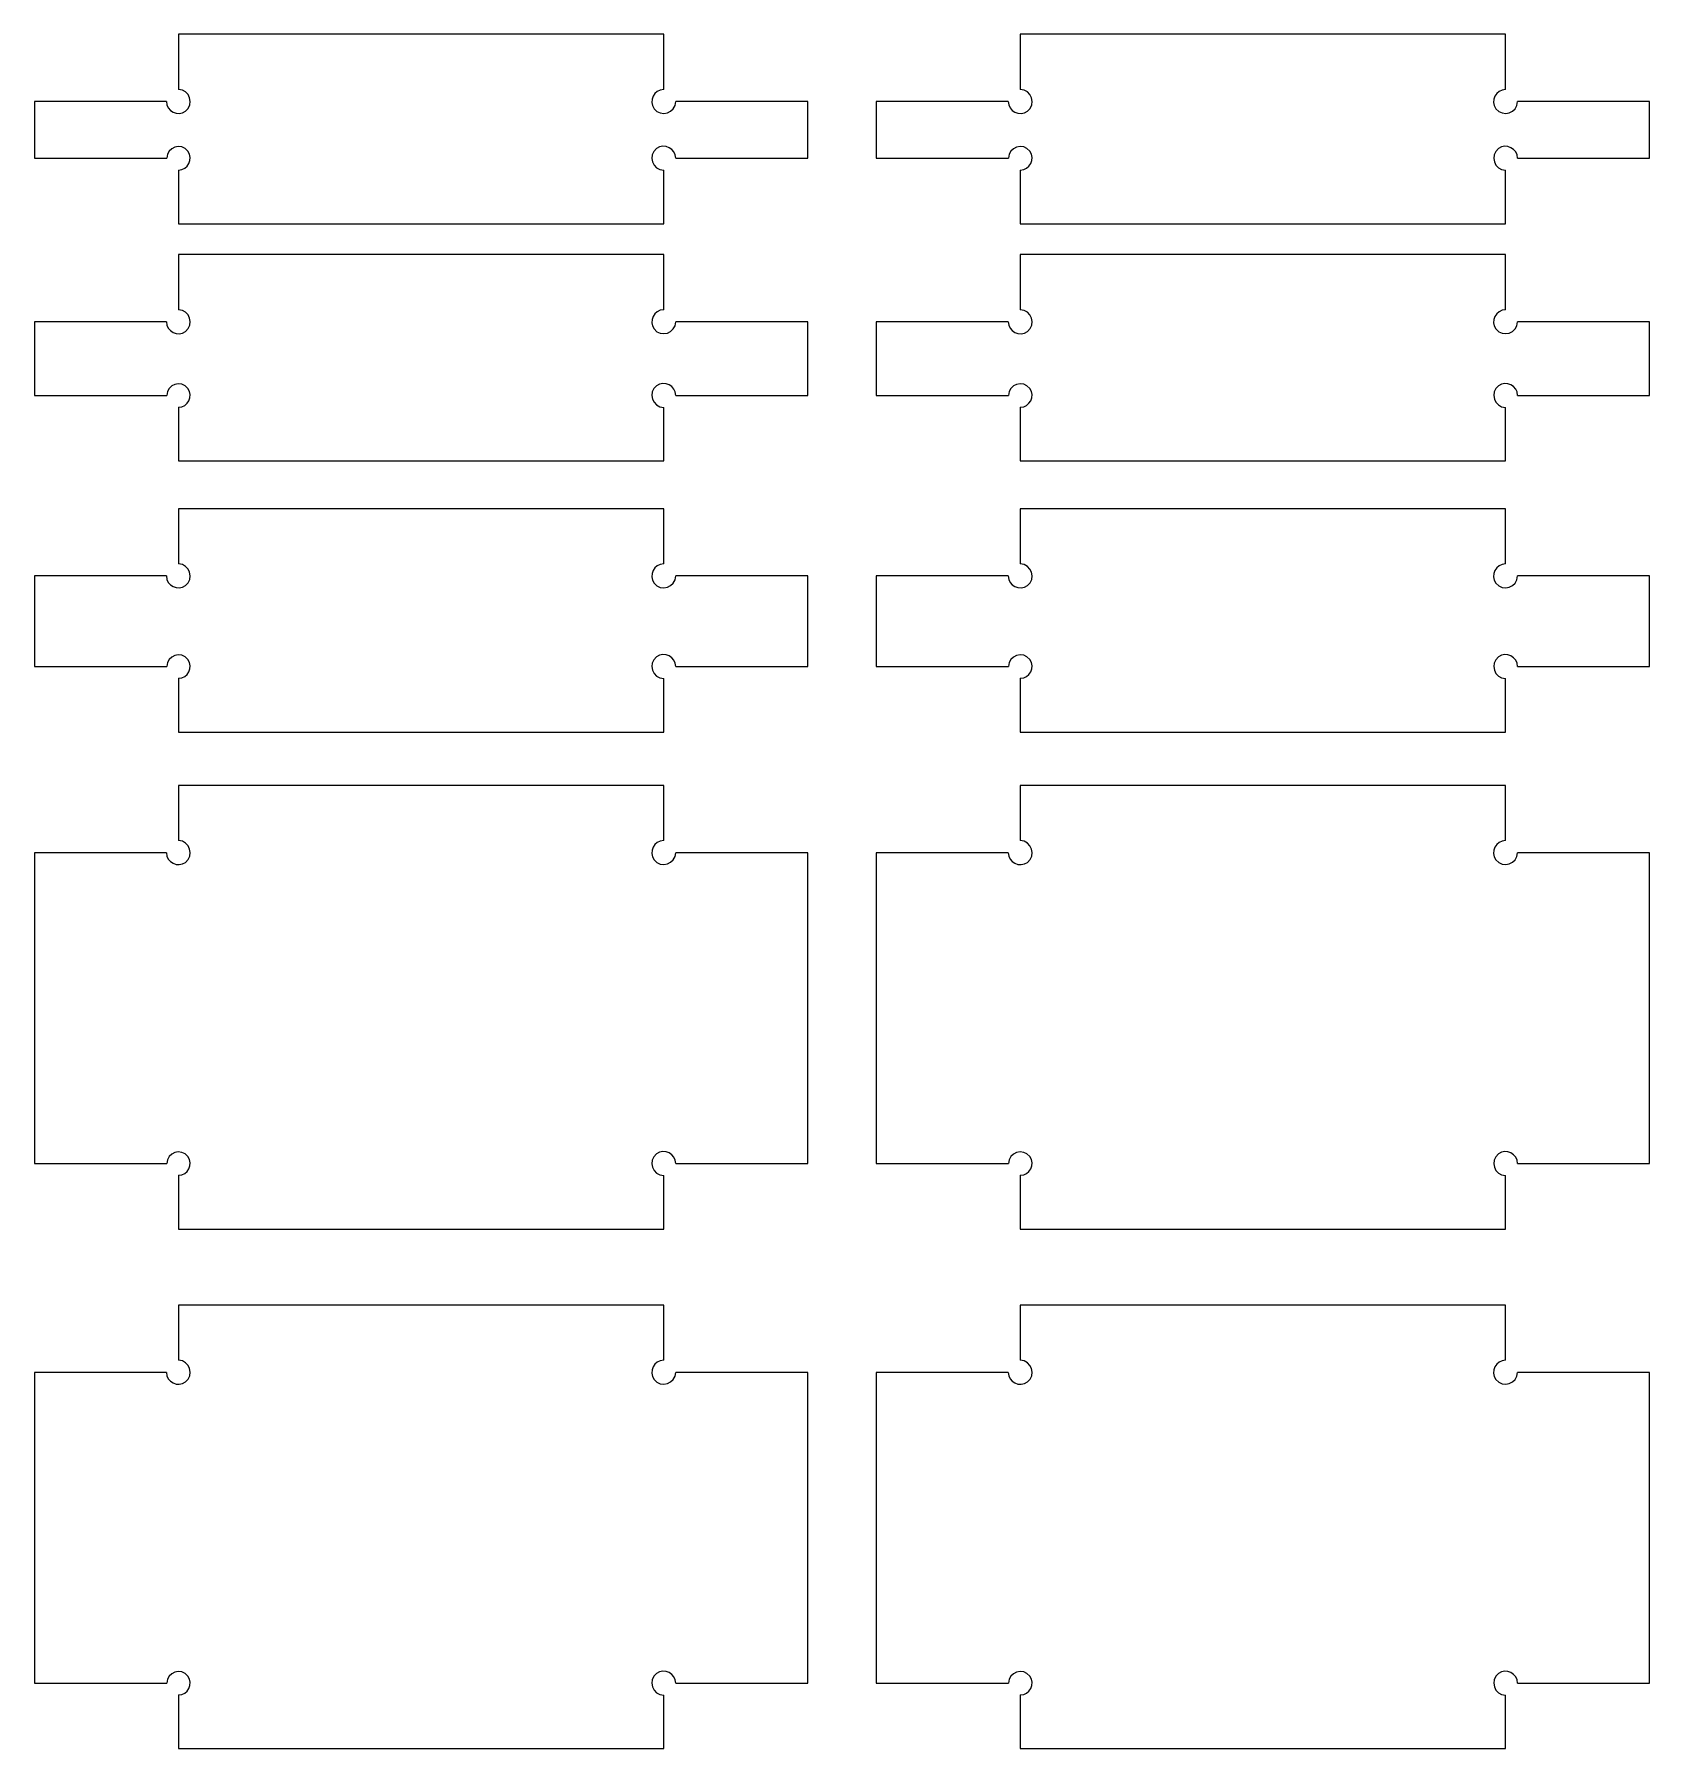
# Model space of a CAD drawing. Header units: inches. Extents: x 166 to 626, y -1144 to -80.
# Drawn here: x 200 to 295.3, y -693.7 to -592.5 of the extents above; entities that cross this region are included whole.
import ezdxf

# ---------------------------------------------------------------- set-up
doc = ezdxf.new("R2010")
doc.units = ezdxf.units.IN
doc.header["$MEASUREMENT"] = 0
doc.layers.add('Layer 1', color=7, linetype='Continuous')

# ---------------------------------------------------------------- blocks, each defined once
blk = doc.blocks.new('block 527')
at = {"layer": 'Layer 1', "lineweight": 0}
blk.add_lwpolyline([(286.8, -667.52), (258.17, -667.52)], dxfattribs=at)
blk = doc.blocks.new('block 528')
at = {"layer": 'Layer 1', "lineweight": 0}
blk.add_lwpolyline([(258.17, -667.52), (258.17, -670.78)], dxfattribs=at)
blk = doc.blocks.new('block 529')
at = {"layer": 'Layer 1', "lineweight": 0}
blk.add_open_spline([(257.46, -671.49), (257.46, -672.06), (258.13, -672.4), (258.59, -672.06), (259.13, -671.66), (258.84, -670.78), (258.17, -670.78)], degree=3, knots=[0, 0, 0, 0, 1, 1, 1, 2, 2, 2, 2], dxfattribs=at)
blk = doc.blocks.new('block 530')
at = {"layer": 'Layer 1', "lineweight": 0}
blk.add_lwpolyline([(257.46, -671.49), (249.66, -671.49)], dxfattribs=at)
blk = doc.blocks.new('block 531')
at = {"layer": 'Layer 1', "lineweight": 0}
blk.add_lwpolyline([(249.66, -671.49), (249.66, -689.83)], dxfattribs=at)
blk = doc.blocks.new('block 532')
at = {"layer": 'Layer 1', "lineweight": 0}
blk.add_lwpolyline([(249.66, -689.83), (257.47, -689.83)], dxfattribs=at)
blk = doc.blocks.new('block 533')
at = {"layer": 'Layer 1', "lineweight": 0}
blk.add_open_spline([(258.17, -690.53), (258.73, -690.53), (259.06, -689.87), (258.73, -689.42), (258.34, -688.89), (257.47, -689.18), (257.47, -689.83)], degree=3, knots=[0, 0, 0, 0, 1, 1, 1, 2, 2, 2, 2], dxfattribs=at)
blk = doc.blocks.new('block 534')
at = {"layer": 'Layer 1', "lineweight": 0}
blk.add_lwpolyline([(258.17, -690.53), (258.17, -693.7)], dxfattribs=at)
blk = doc.blocks.new('block 535')
at = {"layer": 'Layer 1', "lineweight": 0}
blk.add_lwpolyline([(258.17, -693.7), (286.8, -693.7)], dxfattribs=at)
blk = doc.blocks.new('block 536')
at = {"layer": 'Layer 1', "lineweight": 0}
blk.add_lwpolyline([(286.8, -693.7), (286.8, -690.54)], dxfattribs=at)
blk = doc.blocks.new('block 537')
at = {"layer": 'Layer 1', "lineweight": 0}
blk.add_open_spline([(287.51, -689.83), (287.51, -689.27), (286.84, -688.92), (286.38, -689.26), (285.84, -689.66), (286.13, -690.54), (286.8, -690.54)], degree=3, knots=[0, 0, 0, 0, 1, 1, 1, 2, 2, 2, 2], dxfattribs=at)
blk = doc.blocks.new('block 538')
at = {"layer": 'Layer 1', "lineweight": 0}
blk.add_lwpolyline([(287.51, -689.83), (295.3, -689.83)], dxfattribs=at)
blk = doc.blocks.new('block 539')
at = {"layer": 'Layer 1', "lineweight": 0}
blk.add_lwpolyline([(295.3, -689.83), (295.3, -671.49)], dxfattribs=at)
blk = doc.blocks.new('block 540')
at = {"layer": 'Layer 1', "lineweight": 0}
blk.add_lwpolyline([(295.3, -671.49), (287.51, -671.49)], dxfattribs=at)
blk = doc.blocks.new('block 541')
at = {"layer": 'Layer 1', "lineweight": 0}
blk.add_open_spline([(286.8, -670.78), (286.23, -670.78), (285.89, -671.45), (286.23, -671.91), (286.62, -672.45), (287.51, -672.16), (287.51, -671.49)], degree=3, knots=[0, 0, 0, 0, 1, 1, 1, 2, 2, 2, 2], dxfattribs=at)
blk = doc.blocks.new('block 542')
at = {"layer": 'Layer 1', "lineweight": 0}
blk.add_lwpolyline([(286.8, -670.78), (286.8, -667.52)], dxfattribs=at)
blk = doc.blocks.new('block 526')
at = {"layer": 'Layer 1'}
for name in ['block 527', 'block 528', 'block 542', 'block 529', 'block 541', 'block 530', 'block 531', 'block 540', 'block 539', 'block 533', 'block 537', 'block 532', 'block 538', 'block 534', 'block 536', 'block 535']:
    blk.add_blockref(name, (0, 0), dxfattribs=at)
blk = doc.blocks.new('block 544')
at = {"layer": 'Layer 1', "lineweight": 0}
blk.add_lwpolyline([(237.13, -667.52), (208.5, -667.52)], dxfattribs=at)
blk = doc.blocks.new('block 545')
at = {"layer": 'Layer 1', "lineweight": 0}
blk.add_lwpolyline([(208.5, -667.52), (208.5, -670.78)], dxfattribs=at)
blk = doc.blocks.new('block 546')
at = {"layer": 'Layer 1', "lineweight": 0}
blk.add_open_spline([(207.79, -671.49), (207.79, -672.06), (208.46, -672.4), (208.92, -672.06), (209.46, -671.66), (209.17, -670.78), (208.5, -670.78)], degree=3, knots=[0, 0, 0, 0, 1, 1, 1, 2, 2, 2, 2], dxfattribs=at)
blk = doc.blocks.new('block 547')
at = {"layer": 'Layer 1', "lineweight": 0}
blk.add_lwpolyline([(207.79, -671.49), (200, -671.49)], dxfattribs=at)
blk = doc.blocks.new('block 548')
at = {"layer": 'Layer 1', "lineweight": 0}
blk.add_lwpolyline([(200, -671.49), (200, -689.83)], dxfattribs=at)
blk = doc.blocks.new('block 549')
at = {"layer": 'Layer 1', "lineweight": 0}
blk.add_lwpolyline([(200, -689.83), (207.81, -689.83)], dxfattribs=at)
blk = doc.blocks.new('block 550')
at = {"layer": 'Layer 1', "lineweight": 0}
blk.add_open_spline([(208.5, -690.53), (209.06, -690.53), (209.39, -689.87), (209.06, -689.42), (208.67, -688.89), (207.81, -689.18), (207.81, -689.83)], degree=3, knots=[0, 0, 0, 0, 1, 1, 1, 2, 2, 2, 2], dxfattribs=at)
blk = doc.blocks.new('block 551')
at = {"layer": 'Layer 1', "lineweight": 0}
blk.add_lwpolyline([(208.5, -690.53), (208.5, -693.7)], dxfattribs=at)
blk = doc.blocks.new('block 552')
at = {"layer": 'Layer 1', "lineweight": 0}
blk.add_lwpolyline([(208.5, -693.7), (237.13, -693.7)], dxfattribs=at)
blk = doc.blocks.new('block 553')
at = {"layer": 'Layer 1', "lineweight": 0}
blk.add_lwpolyline([(237.13, -693.7), (237.13, -690.54)], dxfattribs=at)
blk = doc.blocks.new('block 554')
at = {"layer": 'Layer 1', "lineweight": 0}
blk.add_open_spline([(237.84, -689.83), (237.84, -689.27), (237.17, -688.92), (236.71, -689.26), (236.17, -689.66), (236.46, -690.54), (237.13, -690.54)], degree=3, knots=[0, 0, 0, 0, 1, 1, 1, 2, 2, 2, 2], dxfattribs=at)
blk = doc.blocks.new('block 555')
at = {"layer": 'Layer 1', "lineweight": 0}
blk.add_lwpolyline([(237.84, -689.83), (245.64, -689.83)], dxfattribs=at)
blk = doc.blocks.new('block 556')
at = {"layer": 'Layer 1', "lineweight": 0}
blk.add_lwpolyline([(245.64, -689.83), (245.64, -671.49)], dxfattribs=at)
blk = doc.blocks.new('block 557')
at = {"layer": 'Layer 1', "lineweight": 0}
blk.add_lwpolyline([(245.64, -671.49), (237.84, -671.49)], dxfattribs=at)
blk = doc.blocks.new('block 558')
at = {"layer": 'Layer 1', "lineweight": 0}
blk.add_open_spline([(237.13, -670.78), (236.56, -670.78), (236.22, -671.45), (236.56, -671.91), (236.96, -672.45), (237.84, -672.16), (237.84, -671.49)], degree=3, knots=[0, 0, 0, 0, 1, 1, 1, 2, 2, 2, 2], dxfattribs=at)
blk = doc.blocks.new('block 559')
at = {"layer": 'Layer 1', "lineweight": 0}
blk.add_lwpolyline([(237.13, -670.78), (237.13, -667.52)], dxfattribs=at)
blk = doc.blocks.new('block 543')
at = {"layer": 'Layer 1'}
for name in ['block 544', 'block 545', 'block 559', 'block 546', 'block 558', 'block 547', 'block 548', 'block 557', 'block 556', 'block 550', 'block 554', 'block 549', 'block 555', 'block 551', 'block 553', 'block 552']:
    blk.add_blockref(name, (0, 0), dxfattribs=at)
blk = doc.blocks.new('block 595')
at = {"layer": 'Layer 1', "lineweight": 0}
blk.add_lwpolyline([(286.8, -636.85), (258.17, -636.85)], dxfattribs=at)
blk = doc.blocks.new('block 596')
at = {"layer": 'Layer 1', "lineweight": 0}
blk.add_lwpolyline([(258.17, -636.85), (258.17, -640.11)], dxfattribs=at)
blk = doc.blocks.new('block 597')
at = {"layer": 'Layer 1', "lineweight": 0}
blk.add_open_spline([(257.46, -640.82), (257.46, -641.39), (258.13, -641.73), (258.59, -641.39), (259.13, -641), (258.84, -640.11), (258.17, -640.11)], degree=3, knots=[0, 0, 0, 0, 1, 1, 1, 2, 2, 2, 2], dxfattribs=at)
blk = doc.blocks.new('block 598')
at = {"layer": 'Layer 1', "lineweight": 0}
blk.add_lwpolyline([(257.46, -640.82), (249.66, -640.82)], dxfattribs=at)
blk = doc.blocks.new('block 599')
at = {"layer": 'Layer 1', "lineweight": 0}
blk.add_lwpolyline([(249.66, -640.82), (249.66, -659.17)], dxfattribs=at)
blk = doc.blocks.new('block 600')
at = {"layer": 'Layer 1', "lineweight": 0}
blk.add_lwpolyline([(249.66, -659.17), (257.47, -659.17)], dxfattribs=at)
blk = doc.blocks.new('block 601')
at = {"layer": 'Layer 1', "lineweight": 0}
blk.add_open_spline([(258.17, -659.86), (258.73, -659.86), (259.06, -659.21), (258.73, -658.76), (258.34, -658.23), (257.47, -658.51), (257.47, -659.17)], degree=3, knots=[0, 0, 0, 0, 1, 1, 1, 2, 2, 2, 2], dxfattribs=at)
blk = doc.blocks.new('block 602')
at = {"layer": 'Layer 1', "lineweight": 0}
blk.add_lwpolyline([(258.17, -659.86), (258.17, -663.04)], dxfattribs=at)
blk = doc.blocks.new('block 603')
at = {"layer": 'Layer 1', "lineweight": 0}
blk.add_lwpolyline([(258.17, -663.04), (286.8, -663.04)], dxfattribs=at)
blk = doc.blocks.new('block 604')
at = {"layer": 'Layer 1', "lineweight": 0}
blk.add_lwpolyline([(286.8, -663.04), (286.8, -659.88)], dxfattribs=at)
blk = doc.blocks.new('block 605')
at = {"layer": 'Layer 1', "lineweight": 0}
blk.add_open_spline([(287.51, -659.17), (287.51, -658.6), (286.84, -658.26), (286.38, -658.6), (285.84, -658.99), (286.13, -659.88), (286.8, -659.88)], degree=3, knots=[0, 0, 0, 0, 1, 1, 1, 2, 2, 2, 2], dxfattribs=at)
blk = doc.blocks.new('block 606')
at = {"layer": 'Layer 1', "lineweight": 0}
blk.add_lwpolyline([(287.51, -659.17), (295.3, -659.17)], dxfattribs=at)
blk = doc.blocks.new('block 607')
at = {"layer": 'Layer 1', "lineweight": 0}
blk.add_lwpolyline([(295.3, -659.17), (295.3, -640.82)], dxfattribs=at)
blk = doc.blocks.new('block 608')
at = {"layer": 'Layer 1', "lineweight": 0}
blk.add_lwpolyline([(295.3, -640.82), (287.51, -640.82)], dxfattribs=at)
blk = doc.blocks.new('block 609')
at = {"layer": 'Layer 1', "lineweight": 0}
blk.add_open_spline([(286.8, -640.11), (286.23, -640.11), (285.89, -640.78), (286.23, -641.24), (286.62, -641.78), (287.51, -641.49), (287.51, -640.82)], degree=3, knots=[0, 0, 0, 0, 1, 1, 1, 2, 2, 2, 2], dxfattribs=at)
blk = doc.blocks.new('block 610')
at = {"layer": 'Layer 1', "lineweight": 0}
blk.add_lwpolyline([(286.8, -640.11), (286.8, -636.85)], dxfattribs=at)
blk = doc.blocks.new('block 594')
at = {"layer": 'Layer 1'}
for name in ['block 595', 'block 596', 'block 610', 'block 597', 'block 609', 'block 598', 'block 599', 'block 608', 'block 607', 'block 601', 'block 605', 'block 600', 'block 606', 'block 602', 'block 604', 'block 603']:
    blk.add_blockref(name, (0, 0), dxfattribs=at)
blk = doc.blocks.new('block 612')
at = {"layer": 'Layer 1', "lineweight": 0}
blk.add_lwpolyline([(237.13, -636.85), (208.5, -636.85)], dxfattribs=at)
blk = doc.blocks.new('block 613')
at = {"layer": 'Layer 1', "lineweight": 0}
blk.add_lwpolyline([(208.5, -636.85), (208.5, -640.11)], dxfattribs=at)
blk = doc.blocks.new('block 614')
at = {"layer": 'Layer 1', "lineweight": 0}
blk.add_open_spline([(207.79, -640.82), (207.79, -641.39), (208.46, -641.73), (208.92, -641.39), (209.46, -641), (209.17, -640.11), (208.5, -640.11)], degree=3, knots=[0, 0, 0, 0, 1, 1, 1, 2, 2, 2, 2], dxfattribs=at)
blk = doc.blocks.new('block 615')
at = {"layer": 'Layer 1', "lineweight": 0}
blk.add_lwpolyline([(207.79, -640.82), (200, -640.82)], dxfattribs=at)
blk = doc.blocks.new('block 616')
at = {"layer": 'Layer 1', "lineweight": 0}
blk.add_lwpolyline([(200, -640.82), (200, -659.17)], dxfattribs=at)
blk = doc.blocks.new('block 617')
at = {"layer": 'Layer 1', "lineweight": 0}
blk.add_lwpolyline([(200, -659.17), (207.81, -659.17)], dxfattribs=at)
blk = doc.blocks.new('block 618')
at = {"layer": 'Layer 1', "lineweight": 0}
blk.add_open_spline([(208.5, -659.86), (209.06, -659.86), (209.39, -659.21), (209.06, -658.76), (208.67, -658.23), (207.81, -658.51), (207.81, -659.17)], degree=3, knots=[0, 0, 0, 0, 1, 1, 1, 2, 2, 2, 2], dxfattribs=at)
blk = doc.blocks.new('block 619')
at = {"layer": 'Layer 1', "lineweight": 0}
blk.add_lwpolyline([(208.5, -659.86), (208.5, -663.04)], dxfattribs=at)
blk = doc.blocks.new('block 620')
at = {"layer": 'Layer 1', "lineweight": 0}
blk.add_lwpolyline([(208.5, -663.04), (237.13, -663.04)], dxfattribs=at)
blk = doc.blocks.new('block 621')
at = {"layer": 'Layer 1', "lineweight": 0}
blk.add_lwpolyline([(237.13, -663.04), (237.13, -659.88)], dxfattribs=at)
blk = doc.blocks.new('block 622')
at = {"layer": 'Layer 1', "lineweight": 0}
blk.add_open_spline([(237.84, -659.17), (237.84, -658.6), (237.17, -658.26), (236.71, -658.6), (236.17, -658.99), (236.46, -659.88), (237.13, -659.88)], degree=3, knots=[0, 0, 0, 0, 1, 1, 1, 2, 2, 2, 2], dxfattribs=at)
blk = doc.blocks.new('block 623')
at = {"layer": 'Layer 1', "lineweight": 0}
blk.add_lwpolyline([(237.84, -659.17), (245.64, -659.17)], dxfattribs=at)
blk = doc.blocks.new('block 624')
at = {"layer": 'Layer 1', "lineweight": 0}
blk.add_lwpolyline([(245.64, -659.17), (245.64, -640.82)], dxfattribs=at)
blk = doc.blocks.new('block 625')
at = {"layer": 'Layer 1', "lineweight": 0}
blk.add_lwpolyline([(245.64, -640.82), (237.84, -640.82)], dxfattribs=at)
blk = doc.blocks.new('block 626')
at = {"layer": 'Layer 1', "lineweight": 0}
blk.add_open_spline([(237.13, -640.11), (236.56, -640.11), (236.22, -640.78), (236.56, -641.24), (236.96, -641.78), (237.84, -641.49), (237.84, -640.82)], degree=3, knots=[0, 0, 0, 0, 1, 1, 1, 2, 2, 2, 2], dxfattribs=at)
blk = doc.blocks.new('block 627')
at = {"layer": 'Layer 1', "lineweight": 0}
blk.add_lwpolyline([(237.13, -640.11), (237.13, -636.85)], dxfattribs=at)
blk = doc.blocks.new('block 611')
at = {"layer": 'Layer 1'}
for name in ['block 612', 'block 613', 'block 627', 'block 614', 'block 626', 'block 615', 'block 616', 'block 625', 'block 624', 'block 618', 'block 622', 'block 617', 'block 623', 'block 619', 'block 621', 'block 620']:
    blk.add_blockref(name, (0, 0), dxfattribs=at)
blk = doc.blocks.new('block 663')
at = {"layer": 'Layer 1', "lineweight": 0}
blk.add_lwpolyline([(286.8, -620.52), (258.17, -620.52)], dxfattribs=at)
blk = doc.blocks.new('block 664')
at = {"layer": 'Layer 1', "lineweight": 0}
blk.add_lwpolyline([(258.17, -620.52), (258.17, -623.78)], dxfattribs=at)
blk = doc.blocks.new('block 665')
at = {"layer": 'Layer 1', "lineweight": 0}
blk.add_open_spline([(257.46, -624.49), (257.46, -625.06), (258.13, -625.4), (258.59, -625.06), (259.13, -624.66), (258.84, -623.78), (258.17, -623.78)], degree=3, knots=[0, 0, 0, 0, 1, 1, 1, 2, 2, 2, 2], dxfattribs=at)
blk = doc.blocks.new('block 666')
at = {"layer": 'Layer 1', "lineweight": 0}
blk.add_lwpolyline([(257.46, -624.49), (249.66, -624.49)], dxfattribs=at)
blk = doc.blocks.new('block 667')
at = {"layer": 'Layer 1', "lineweight": 0}
blk.add_lwpolyline([(249.66, -624.49), (249.66, -629.83)], dxfattribs=at)
blk = doc.blocks.new('block 668')
at = {"layer": 'Layer 1', "lineweight": 0}
blk.add_lwpolyline([(249.66, -629.83), (257.47, -629.83)], dxfattribs=at)
blk = doc.blocks.new('block 669')
at = {"layer": 'Layer 1', "lineweight": 0}
blk.add_open_spline([(258.17, -630.53), (258.73, -630.53), (259.06, -629.87), (258.73, -629.42), (258.34, -628.89), (257.47, -629.18), (257.47, -629.83)], degree=3, knots=[0, 0, 0, 0, 1, 1, 1, 2, 2, 2, 2], dxfattribs=at)
blk = doc.blocks.new('block 670')
at = {"layer": 'Layer 1', "lineweight": 0}
blk.add_lwpolyline([(258.17, -630.53), (258.17, -633.7)], dxfattribs=at)
blk = doc.blocks.new('block 671')
at = {"layer": 'Layer 1', "lineweight": 0}
blk.add_lwpolyline([(258.17, -633.7), (286.8, -633.7)], dxfattribs=at)
blk = doc.blocks.new('block 672')
at = {"layer": 'Layer 1', "lineweight": 0}
blk.add_lwpolyline([(286.8, -633.7), (286.8, -630.54)], dxfattribs=at)
blk = doc.blocks.new('block 673')
at = {"layer": 'Layer 1', "lineweight": 0}
blk.add_open_spline([(287.51, -629.83), (287.51, -629.27), (286.84, -628.92), (286.38, -629.26), (285.84, -629.66), (286.13, -630.54), (286.8, -630.54)], degree=3, knots=[0, 0, 0, 0, 1, 1, 1, 2, 2, 2, 2], dxfattribs=at)
blk = doc.blocks.new('block 674')
at = {"layer": 'Layer 1', "lineweight": 0}
blk.add_lwpolyline([(287.51, -629.83), (295.3, -629.83)], dxfattribs=at)
blk = doc.blocks.new('block 675')
at = {"layer": 'Layer 1', "lineweight": 0}
blk.add_lwpolyline([(295.3, -629.83), (295.3, -624.49)], dxfattribs=at)
blk = doc.blocks.new('block 676')
at = {"layer": 'Layer 1', "lineweight": 0}
blk.add_lwpolyline([(295.3, -624.49), (287.51, -624.49)], dxfattribs=at)
blk = doc.blocks.new('block 677')
at = {"layer": 'Layer 1', "lineweight": 0}
blk.add_open_spline([(286.8, -623.78), (286.23, -623.78), (285.89, -624.45), (286.23, -624.91), (286.62, -625.45), (287.51, -625.16), (287.51, -624.49)], degree=3, knots=[0, 0, 0, 0, 1, 1, 1, 2, 2, 2, 2], dxfattribs=at)
blk = doc.blocks.new('block 678')
at = {"layer": 'Layer 1', "lineweight": 0}
blk.add_lwpolyline([(286.8, -623.78), (286.8, -620.52)], dxfattribs=at)
blk = doc.blocks.new('block 662')
at = {"layer": 'Layer 1'}
for name in ['block 663', 'block 664', 'block 678', 'block 665', 'block 677', 'block 666', 'block 667', 'block 676', 'block 675', 'block 669', 'block 673', 'block 668', 'block 674', 'block 670', 'block 672', 'block 671']:
    blk.add_blockref(name, (0, 0), dxfattribs=at)
blk = doc.blocks.new('block 680')
at = {"layer": 'Layer 1', "lineweight": 0}
blk.add_lwpolyline([(237.13, -620.52), (208.5, -620.52)], dxfattribs=at)
blk = doc.blocks.new('block 681')
at = {"layer": 'Layer 1', "lineweight": 0}
blk.add_lwpolyline([(208.5, -620.52), (208.5, -623.78)], dxfattribs=at)
blk = doc.blocks.new('block 682')
at = {"layer": 'Layer 1', "lineweight": 0}
blk.add_open_spline([(207.79, -624.49), (207.79, -625.06), (208.46, -625.4), (208.92, -625.06), (209.46, -624.66), (209.17, -623.78), (208.5, -623.78)], degree=3, knots=[0, 0, 0, 0, 1, 1, 1, 2, 2, 2, 2], dxfattribs=at)
blk = doc.blocks.new('block 683')
at = {"layer": 'Layer 1', "lineweight": 0}
blk.add_lwpolyline([(207.79, -624.49), (200, -624.49)], dxfattribs=at)
blk = doc.blocks.new('block 684')
at = {"layer": 'Layer 1', "lineweight": 0}
blk.add_lwpolyline([(200, -624.49), (200, -629.83)], dxfattribs=at)
blk = doc.blocks.new('block 685')
at = {"layer": 'Layer 1', "lineweight": 0}
blk.add_lwpolyline([(200, -629.83), (207.81, -629.83)], dxfattribs=at)
blk = doc.blocks.new('block 686')
at = {"layer": 'Layer 1', "lineweight": 0}
blk.add_open_spline([(208.5, -630.53), (209.06, -630.53), (209.39, -629.87), (209.06, -629.42), (208.67, -628.89), (207.81, -629.18), (207.81, -629.83)], degree=3, knots=[0, 0, 0, 0, 1, 1, 1, 2, 2, 2, 2], dxfattribs=at)
blk = doc.blocks.new('block 687')
at = {"layer": 'Layer 1', "lineweight": 0}
blk.add_lwpolyline([(208.5, -630.53), (208.5, -633.7)], dxfattribs=at)
blk = doc.blocks.new('block 688')
at = {"layer": 'Layer 1', "lineweight": 0}
blk.add_lwpolyline([(208.5, -633.7), (237.13, -633.7)], dxfattribs=at)
blk = doc.blocks.new('block 689')
at = {"layer": 'Layer 1', "lineweight": 0}
blk.add_lwpolyline([(237.13, -633.7), (237.13, -630.54)], dxfattribs=at)
blk = doc.blocks.new('block 690')
at = {"layer": 'Layer 1', "lineweight": 0}
blk.add_open_spline([(237.84, -629.83), (237.84, -629.27), (237.17, -628.92), (236.71, -629.26), (236.17, -629.66), (236.46, -630.54), (237.13, -630.54)], degree=3, knots=[0, 0, 0, 0, 1, 1, 1, 2, 2, 2, 2], dxfattribs=at)
blk = doc.blocks.new('block 691')
at = {"layer": 'Layer 1', "lineweight": 0}
blk.add_lwpolyline([(237.84, -629.83), (245.64, -629.83)], dxfattribs=at)
blk = doc.blocks.new('block 692')
at = {"layer": 'Layer 1', "lineweight": 0}
blk.add_lwpolyline([(245.64, -629.83), (245.64, -624.49)], dxfattribs=at)
blk = doc.blocks.new('block 693')
at = {"layer": 'Layer 1', "lineweight": 0}
blk.add_lwpolyline([(245.64, -624.49), (237.84, -624.49)], dxfattribs=at)
blk = doc.blocks.new('block 694')
at = {"layer": 'Layer 1', "lineweight": 0}
blk.add_open_spline([(237.13, -623.78), (236.56, -623.78), (236.22, -624.45), (236.56, -624.91), (236.96, -625.45), (237.84, -625.16), (237.84, -624.49)], degree=3, knots=[0, 0, 0, 0, 1, 1, 1, 2, 2, 2, 2], dxfattribs=at)
blk = doc.blocks.new('block 695')
at = {"layer": 'Layer 1', "lineweight": 0}
blk.add_lwpolyline([(237.13, -623.78), (237.13, -620.52)], dxfattribs=at)
blk = doc.blocks.new('block 679')
at = {"layer": 'Layer 1'}
for name in ['block 680', 'block 681', 'block 695', 'block 682', 'block 694', 'block 683', 'block 684', 'block 693', 'block 692', 'block 686', 'block 690', 'block 685', 'block 691', 'block 687', 'block 689', 'block 688']:
    blk.add_blockref(name, (0, 0), dxfattribs=at)
blk = doc.blocks.new('block 731')
at = {"layer": 'Layer 1', "lineweight": 0}
blk.add_lwpolyline([(286.8, -605.52), (258.17, -605.52)], dxfattribs=at)
blk = doc.blocks.new('block 732')
at = {"layer": 'Layer 1', "lineweight": 0}
blk.add_lwpolyline([(258.17, -605.52), (258.17, -608.78)], dxfattribs=at)
blk = doc.blocks.new('block 733')
at = {"layer": 'Layer 1', "lineweight": 0}
blk.add_open_spline([(257.46, -609.49), (257.46, -610.06), (258.13, -610.4), (258.59, -610.06), (259.13, -609.66), (258.84, -608.78), (258.17, -608.78)], degree=3, knots=[0, 0, 0, 0, 1, 1, 1, 2, 2, 2, 2], dxfattribs=at)
blk = doc.blocks.new('block 734')
at = {"layer": 'Layer 1', "lineweight": 0}
blk.add_lwpolyline([(257.46, -609.49), (249.66, -609.49)], dxfattribs=at)
blk = doc.blocks.new('block 735')
at = {"layer": 'Layer 1', "lineweight": 0}
blk.add_lwpolyline([(249.66, -609.49), (249.66, -613.83)], dxfattribs=at)
blk = doc.blocks.new('block 736')
at = {"layer": 'Layer 1', "lineweight": 0}
blk.add_lwpolyline([(249.66, -613.83), (257.47, -613.83)], dxfattribs=at)
blk = doc.blocks.new('block 737')
at = {"layer": 'Layer 1', "lineweight": 0}
blk.add_open_spline([(258.17, -614.53), (258.73, -614.53), (259.06, -613.87), (258.73, -613.42), (258.34, -612.89), (257.47, -613.18), (257.47, -613.83)], degree=3, knots=[0, 0, 0, 0, 1, 1, 1, 2, 2, 2, 2], dxfattribs=at)
blk = doc.blocks.new('block 738')
at = {"layer": 'Layer 1', "lineweight": 0}
blk.add_lwpolyline([(258.17, -614.53), (258.17, -617.7)], dxfattribs=at)
blk = doc.blocks.new('block 739')
at = {"layer": 'Layer 1', "lineweight": 0}
blk.add_lwpolyline([(258.17, -617.7), (286.8, -617.7)], dxfattribs=at)
blk = doc.blocks.new('block 740')
at = {"layer": 'Layer 1', "lineweight": 0}
blk.add_lwpolyline([(286.8, -617.7), (286.8, -614.54)], dxfattribs=at)
blk = doc.blocks.new('block 741')
at = {"layer": 'Layer 1', "lineweight": 0}
blk.add_open_spline([(287.51, -613.83), (287.51, -613.27), (286.84, -612.93), (286.38, -613.26), (285.84, -613.66), (286.13, -614.54), (286.8, -614.54)], degree=3, knots=[0, 0, 0, 0, 1, 1, 1, 2, 2, 2, 2], dxfattribs=at)
blk = doc.blocks.new('block 742')
at = {"layer": 'Layer 1', "lineweight": 0}
blk.add_lwpolyline([(287.51, -613.83), (295.3, -613.83)], dxfattribs=at)
blk = doc.blocks.new('block 743')
at = {"layer": 'Layer 1', "lineweight": 0}
blk.add_lwpolyline([(295.3, -613.83), (295.3, -609.49)], dxfattribs=at)
blk = doc.blocks.new('block 744')
at = {"layer": 'Layer 1', "lineweight": 0}
blk.add_lwpolyline([(295.3, -609.49), (287.51, -609.49)], dxfattribs=at)
blk = doc.blocks.new('block 745')
at = {"layer": 'Layer 1', "lineweight": 0}
blk.add_open_spline([(286.8, -608.78), (286.23, -608.78), (285.89, -609.45), (286.23, -609.91), (286.62, -610.44), (287.51, -610.16), (287.51, -609.49)], degree=3, knots=[0, 0, 0, 0, 1, 1, 1, 2, 2, 2, 2], dxfattribs=at)
blk = doc.blocks.new('block 746')
at = {"layer": 'Layer 1', "lineweight": 0}
blk.add_lwpolyline([(286.8, -608.78), (286.8, -605.52)], dxfattribs=at)
blk = doc.blocks.new('block 730')
at = {"layer": 'Layer 1'}
for name in ['block 731', 'block 732', 'block 746', 'block 733', 'block 745', 'block 734', 'block 735', 'block 744', 'block 743', 'block 737', 'block 741', 'block 736', 'block 742', 'block 738', 'block 740', 'block 739']:
    blk.add_blockref(name, (0, 0), dxfattribs=at)
blk = doc.blocks.new('block 748')
at = {"layer": 'Layer 1', "lineweight": 0}
blk.add_lwpolyline([(237.13, -605.52), (208.5, -605.52)], dxfattribs=at)
blk = doc.blocks.new('block 749')
at = {"layer": 'Layer 1', "lineweight": 0}
blk.add_lwpolyline([(208.5, -605.52), (208.5, -608.78)], dxfattribs=at)
blk = doc.blocks.new('block 750')
at = {"layer": 'Layer 1', "lineweight": 0}
blk.add_open_spline([(207.79, -609.49), (207.79, -610.06), (208.46, -610.4), (208.92, -610.06), (209.46, -609.66), (209.17, -608.78), (208.5, -608.78)], degree=3, knots=[0, 0, 0, 0, 1, 1, 1, 2, 2, 2, 2], dxfattribs=at)
blk = doc.blocks.new('block 751')
at = {"layer": 'Layer 1', "lineweight": 0}
blk.add_lwpolyline([(207.79, -609.49), (200, -609.49)], dxfattribs=at)
blk = doc.blocks.new('block 752')
at = {"layer": 'Layer 1', "lineweight": 0}
blk.add_lwpolyline([(200, -609.49), (200, -613.83)], dxfattribs=at)
blk = doc.blocks.new('block 753')
at = {"layer": 'Layer 1', "lineweight": 0}
blk.add_lwpolyline([(200, -613.83), (207.81, -613.83)], dxfattribs=at)
blk = doc.blocks.new('block 754')
at = {"layer": 'Layer 1', "lineweight": 0}
blk.add_open_spline([(208.5, -614.53), (209.06, -614.53), (209.39, -613.87), (209.06, -613.42), (208.67, -612.89), (207.81, -613.18), (207.81, -613.83)], degree=3, knots=[0, 0, 0, 0, 1, 1, 1, 2, 2, 2, 2], dxfattribs=at)
blk = doc.blocks.new('block 755')
at = {"layer": 'Layer 1', "lineweight": 0}
blk.add_lwpolyline([(208.5, -614.53), (208.5, -617.7)], dxfattribs=at)
blk = doc.blocks.new('block 756')
at = {"layer": 'Layer 1', "lineweight": 0}
blk.add_lwpolyline([(208.5, -617.7), (237.13, -617.7)], dxfattribs=at)
blk = doc.blocks.new('block 757')
at = {"layer": 'Layer 1', "lineweight": 0}
blk.add_lwpolyline([(237.13, -617.7), (237.13, -614.54)], dxfattribs=at)
blk = doc.blocks.new('block 758')
at = {"layer": 'Layer 1', "lineweight": 0}
blk.add_open_spline([(237.84, -613.83), (237.84, -613.27), (237.17, -612.93), (236.71, -613.26), (236.17, -613.66), (236.46, -614.54), (237.13, -614.54)], degree=3, knots=[0, 0, 0, 0, 1, 1, 1, 2, 2, 2, 2], dxfattribs=at)
blk = doc.blocks.new('block 759')
at = {"layer": 'Layer 1', "lineweight": 0}
blk.add_lwpolyline([(237.84, -613.83), (245.64, -613.83)], dxfattribs=at)
blk = doc.blocks.new('block 760')
at = {"layer": 'Layer 1', "lineweight": 0}
blk.add_lwpolyline([(245.64, -613.83), (245.64, -609.49)], dxfattribs=at)
blk = doc.blocks.new('block 761')
at = {"layer": 'Layer 1', "lineweight": 0}
blk.add_lwpolyline([(245.64, -609.49), (237.84, -609.49)], dxfattribs=at)
blk = doc.blocks.new('block 762')
at = {"layer": 'Layer 1', "lineweight": 0}
blk.add_open_spline([(237.13, -608.78), (236.56, -608.78), (236.22, -609.45), (236.56, -609.91), (236.96, -610.44), (237.84, -610.16), (237.84, -609.49)], degree=3, knots=[0, 0, 0, 0, 1, 1, 1, 2, 2, 2, 2], dxfattribs=at)
blk = doc.blocks.new('block 763')
at = {"layer": 'Layer 1', "lineweight": 0}
blk.add_lwpolyline([(237.13, -608.78), (237.13, -605.52)], dxfattribs=at)
blk = doc.blocks.new('block 747')
at = {"layer": 'Layer 1'}
for name in ['block 748', 'block 749', 'block 763', 'block 750', 'block 762', 'block 751', 'block 752', 'block 761', 'block 760', 'block 754', 'block 758', 'block 753', 'block 759', 'block 755', 'block 757', 'block 756']:
    blk.add_blockref(name, (0, 0), dxfattribs=at)
blk = doc.blocks.new('block 799')
at = {"layer": 'Layer 1', "lineweight": 0}
blk.add_lwpolyline([(286.8, -592.52), (258.17, -592.52)], dxfattribs=at)
blk = doc.blocks.new('block 800')
at = {"layer": 'Layer 1', "lineweight": 0}
blk.add_lwpolyline([(258.17, -592.52), (258.17, -595.78)], dxfattribs=at)
blk = doc.blocks.new('block 801')
at = {"layer": 'Layer 1', "lineweight": 0}
blk.add_open_spline([(257.46, -596.49), (257.46, -597.06), (258.13, -597.4), (258.59, -597.06), (259.13, -596.66), (258.84, -595.78), (258.17, -595.78)], degree=3, knots=[0, 0, 0, 0, 1, 1, 1, 2, 2, 2, 2], dxfattribs=at)
blk = doc.blocks.new('block 802')
at = {"layer": 'Layer 1', "lineweight": 0}
blk.add_lwpolyline([(257.46, -596.49), (249.66, -596.49)], dxfattribs=at)
blk = doc.blocks.new('block 803')
at = {"layer": 'Layer 1', "lineweight": 0}
blk.add_lwpolyline([(249.66, -596.49), (249.66, -599.83)], dxfattribs=at)
blk = doc.blocks.new('block 804')
at = {"layer": 'Layer 1', "lineweight": 0}
blk.add_lwpolyline([(249.66, -599.83), (257.47, -599.83)], dxfattribs=at)
blk = doc.blocks.new('block 805')
at = {"layer": 'Layer 1', "lineweight": 0}
blk.add_open_spline([(258.17, -600.53), (258.73, -600.53), (259.06, -599.87), (258.73, -599.42), (258.34, -598.89), (257.47, -599.18), (257.47, -599.83)], degree=3, knots=[0, 0, 0, 0, 1, 1, 1, 2, 2, 2, 2], dxfattribs=at)
blk = doc.blocks.new('block 806')
at = {"layer": 'Layer 1', "lineweight": 0}
blk.add_lwpolyline([(258.17, -600.53), (258.17, -603.7)], dxfattribs=at)
blk = doc.blocks.new('block 807')
at = {"layer": 'Layer 1', "lineweight": 0}
blk.add_lwpolyline([(258.17, -603.7), (286.8, -603.7)], dxfattribs=at)
blk = doc.blocks.new('block 808')
at = {"layer": 'Layer 1', "lineweight": 0}
blk.add_lwpolyline([(286.8, -603.7), (286.8, -600.54)], dxfattribs=at)
blk = doc.blocks.new('block 809')
at = {"layer": 'Layer 1', "lineweight": 0}
blk.add_open_spline([(287.51, -599.83), (287.51, -599.27), (286.84, -598.93), (286.38, -599.26), (285.84, -599.66), (286.13, -600.54), (286.8, -600.54)], degree=3, knots=[0, 0, 0, 0, 1, 1, 1, 2, 2, 2, 2], dxfattribs=at)
blk = doc.blocks.new('block 810')
at = {"layer": 'Layer 1', "lineweight": 0}
blk.add_lwpolyline([(287.51, -599.83), (295.3, -599.83)], dxfattribs=at)
blk = doc.blocks.new('block 811')
at = {"layer": 'Layer 1', "lineweight": 0}
blk.add_lwpolyline([(295.3, -599.83), (295.3, -596.49)], dxfattribs=at)
blk = doc.blocks.new('block 812')
at = {"layer": 'Layer 1', "lineweight": 0}
blk.add_lwpolyline([(295.3, -596.49), (287.51, -596.49)], dxfattribs=at)
blk = doc.blocks.new('block 813')
at = {"layer": 'Layer 1', "lineweight": 0}
blk.add_open_spline([(286.8, -595.78), (286.23, -595.78), (285.89, -596.45), (286.23, -596.91), (286.62, -597.44), (287.51, -597.16), (287.51, -596.49)], degree=3, knots=[0, 0, 0, 0, 1, 1, 1, 2, 2, 2, 2], dxfattribs=at)
blk = doc.blocks.new('block 814')
at = {"layer": 'Layer 1', "lineweight": 0}
blk.add_lwpolyline([(286.8, -595.78), (286.8, -592.52)], dxfattribs=at)
blk = doc.blocks.new('block 798')
at = {"layer": 'Layer 1'}
for name in ['block 799', 'block 800', 'block 814', 'block 801', 'block 813', 'block 802', 'block 803', 'block 812', 'block 811', 'block 805', 'block 809', 'block 804', 'block 810', 'block 806', 'block 808', 'block 807']:
    blk.add_blockref(name, (0, 0), dxfattribs=at)
blk = doc.blocks.new('block 816')
at = {"layer": 'Layer 1', "lineweight": 0}
blk.add_lwpolyline([(237.13, -592.52), (208.5, -592.52)], dxfattribs=at)
blk = doc.blocks.new('block 817')
at = {"layer": 'Layer 1', "lineweight": 0}
blk.add_lwpolyline([(208.5, -592.52), (208.5, -595.78)], dxfattribs=at)
blk = doc.blocks.new('block 818')
at = {"layer": 'Layer 1', "lineweight": 0}
blk.add_open_spline([(207.79, -596.49), (207.79, -597.06), (208.46, -597.4), (208.92, -597.06), (209.46, -596.66), (209.17, -595.78), (208.5, -595.78)], degree=3, knots=[0, 0, 0, 0, 1, 1, 1, 2, 2, 2, 2], dxfattribs=at)
blk = doc.blocks.new('block 819')
at = {"layer": 'Layer 1', "lineweight": 0}
blk.add_lwpolyline([(207.79, -596.49), (200, -596.49)], dxfattribs=at)
blk = doc.blocks.new('block 820')
at = {"layer": 'Layer 1', "lineweight": 0}
blk.add_lwpolyline([(200, -596.49), (200, -599.83)], dxfattribs=at)
blk = doc.blocks.new('block 821')
at = {"layer": 'Layer 1', "lineweight": 0}
blk.add_lwpolyline([(200, -599.83), (207.81, -599.83)], dxfattribs=at)
blk = doc.blocks.new('block 822')
at = {"layer": 'Layer 1', "lineweight": 0}
blk.add_open_spline([(208.5, -600.53), (209.06, -600.53), (209.39, -599.87), (209.06, -599.42), (208.67, -598.89), (207.81, -599.18), (207.81, -599.83)], degree=3, knots=[0, 0, 0, 0, 1, 1, 1, 2, 2, 2, 2], dxfattribs=at)
blk = doc.blocks.new('block 823')
at = {"layer": 'Layer 1', "lineweight": 0}
blk.add_lwpolyline([(208.5, -600.53), (208.5, -603.7)], dxfattribs=at)
blk = doc.blocks.new('block 824')
at = {"layer": 'Layer 1', "lineweight": 0}
blk.add_lwpolyline([(208.5, -603.7), (237.13, -603.7)], dxfattribs=at)
blk = doc.blocks.new('block 825')
at = {"layer": 'Layer 1', "lineweight": 0}
blk.add_lwpolyline([(237.13, -603.7), (237.13, -600.54)], dxfattribs=at)
blk = doc.blocks.new('block 826')
at = {"layer": 'Layer 1', "lineweight": 0}
blk.add_open_spline([(237.84, -599.83), (237.84, -599.27), (237.17, -598.93), (236.71, -599.26), (236.17, -599.66), (236.46, -600.54), (237.13, -600.54)], degree=3, knots=[0, 0, 0, 0, 1, 1, 1, 2, 2, 2, 2], dxfattribs=at)
blk = doc.blocks.new('block 827')
at = {"layer": 'Layer 1', "lineweight": 0}
blk.add_lwpolyline([(237.84, -599.83), (245.64, -599.83)], dxfattribs=at)
blk = doc.blocks.new('block 828')
at = {"layer": 'Layer 1', "lineweight": 0}
blk.add_lwpolyline([(245.64, -599.83), (245.64, -596.49)], dxfattribs=at)
blk = doc.blocks.new('block 829')
at = {"layer": 'Layer 1', "lineweight": 0}
blk.add_lwpolyline([(245.64, -596.49), (237.84, -596.49)], dxfattribs=at)
blk = doc.blocks.new('block 830')
at = {"layer": 'Layer 1', "lineweight": 0}
blk.add_open_spline([(237.13, -595.78), (236.56, -595.78), (236.22, -596.45), (236.56, -596.91), (236.96, -597.44), (237.84, -597.16), (237.84, -596.49)], degree=3, knots=[0, 0, 0, 0, 1, 1, 1, 2, 2, 2, 2], dxfattribs=at)
blk = doc.blocks.new('block 831')
at = {"layer": 'Layer 1', "lineweight": 0}
blk.add_lwpolyline([(237.13, -595.78), (237.13, -592.52)], dxfattribs=at)
blk = doc.blocks.new('block 815')
at = {"layer": 'Layer 1'}
for name in ['block 816', 'block 817', 'block 831', 'block 818', 'block 830', 'block 819', 'block 820', 'block 829', 'block 828', 'block 822', 'block 826', 'block 821', 'block 827', 'block 823', 'block 825', 'block 824']:
    blk.add_blockref(name, (0, 0), dxfattribs=at)

msp = doc.modelspace()

# ---------------------------------------------------------------- block references
at = {"layer": 'Layer 1'}
for name in ['block 815', 'block 798', 'block 747', 'block 730', 'block 679', 'block 662', 'block 611', 'block 594', 'block 543', 'block 526']:
    msp.add_blockref(name, (0, 0), dxfattribs=at)

doc.saveas('drawing.dxf')
